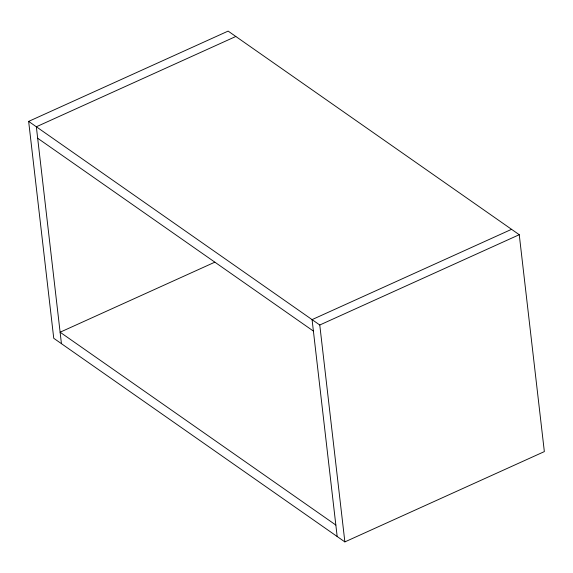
<?xml version="1.0" encoding="UTF-8"?>
<svg xmlns="http://www.w3.org/2000/svg" width="573" height="573" viewBox="0 0 573 573"><rect width="100%" height="100%" fill="white"/><g stroke="black" fill="none" stroke-linecap="round" stroke-linejoin="round"><path stroke-width="0.86" d="M28.65 121.397L228.133 31.1L519.253 234.708L544.35 451.603L344.867 541.9L53.747 338.292L28.65 121.397L319.77 325.006L344.867 541.9M235.825 36.479L36.343 126.776L61.44 343.671M214.811 262.183L60.115 332.211L335.85 525.054M511.56 229.329L312.077 319.619L337.175 536.521M319.77 325.006L519.253 234.708M37.668 138.243L313.402 331.087"/></g></svg>
